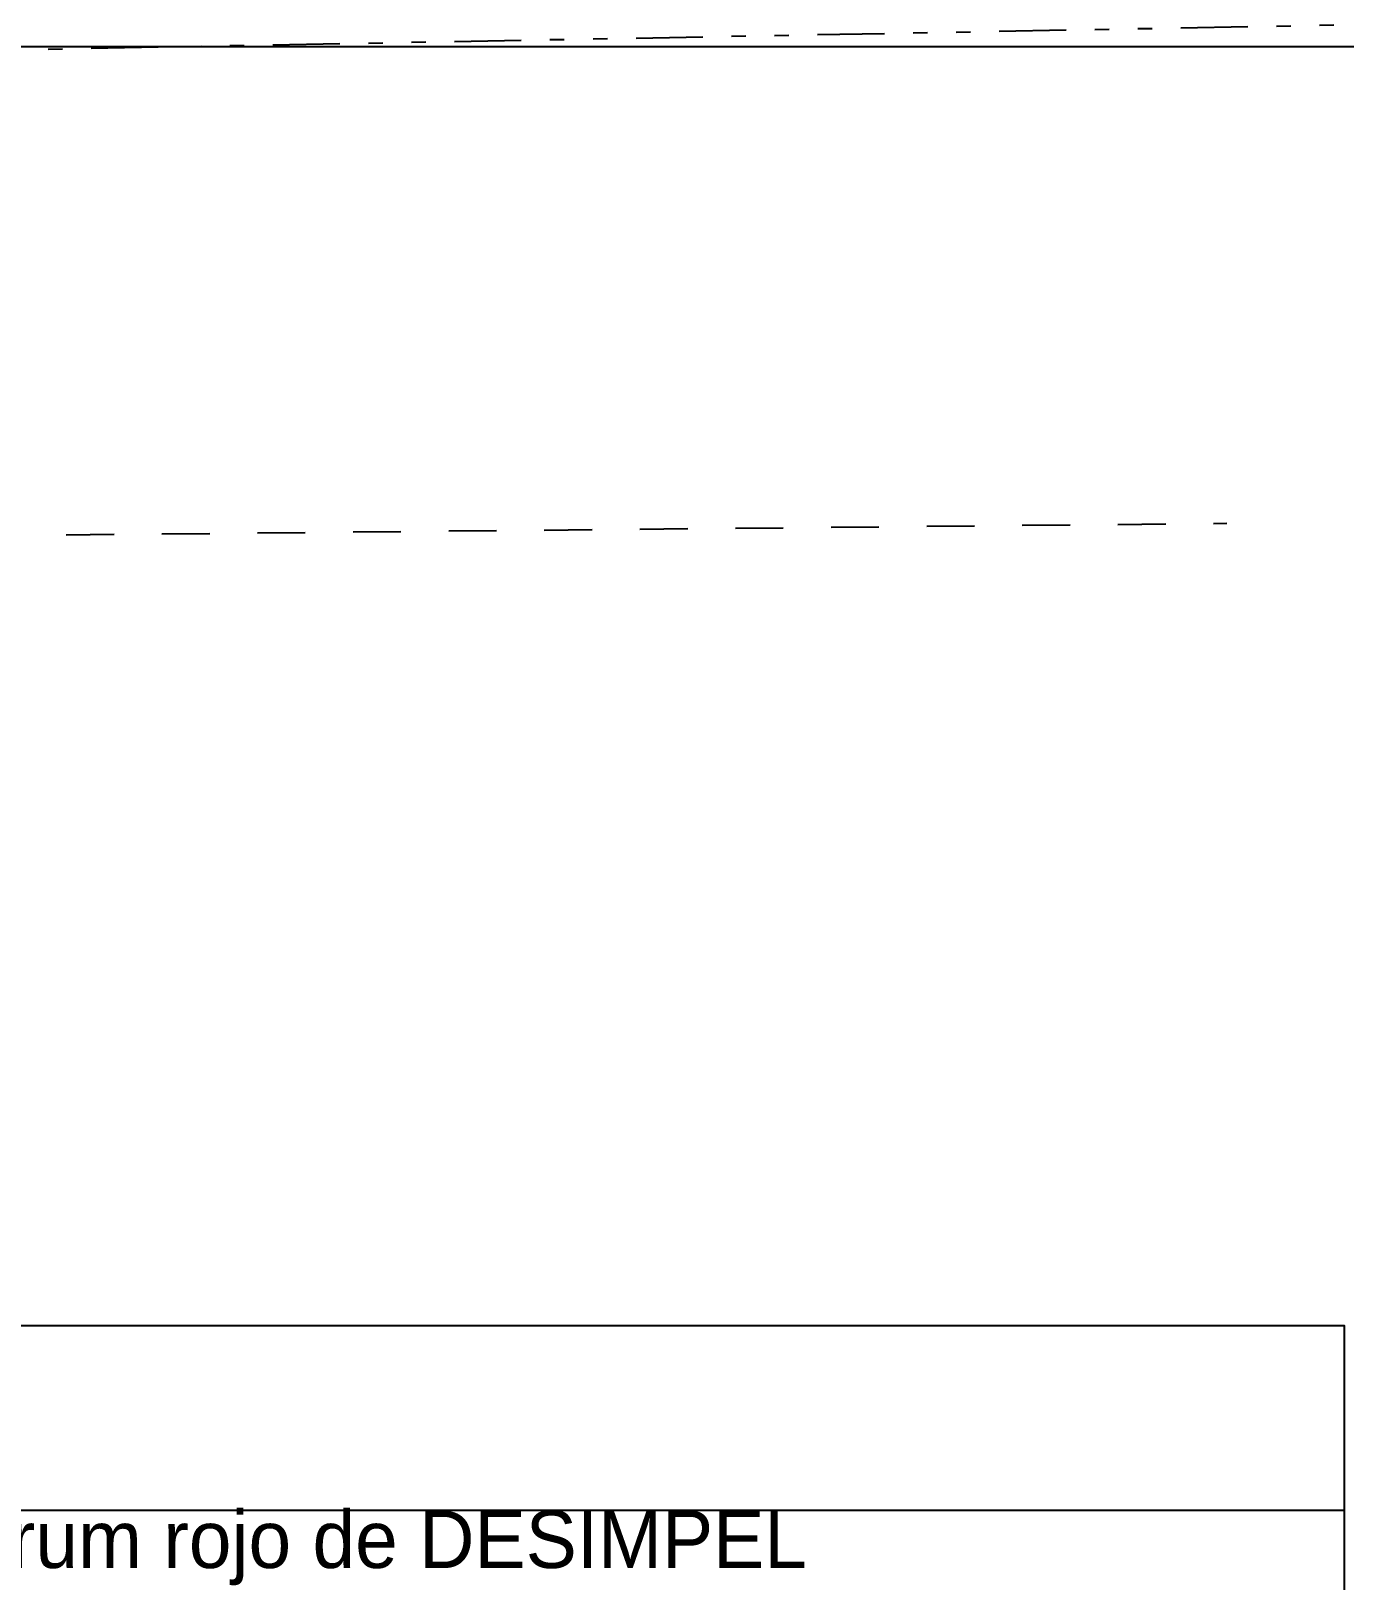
# Model space of a CAD drawing. Header units: millimetres. Extents: x -44462 to 306987, y -116160 to 12874.
# Drawn here: x -11525.4 to -11250.7, y -58182.8 to -57858.8 of the extents above; entities that cross this region are included whole.
import ezdxf

# ---------------------------------------------------------------- set-up
doc = ezdxf.new("R2010")
doc.units = ezdxf.units.MM
doc.linetypes.add('DCAD_Phantom', pattern=[38, 14, -6, 3, -6, 3, -6])
doc.linetypes.add('TRAIT_4', pattern=[20, 10, -10])
for name, color, linetype in [('BLANC', 7, 'Continuous'), ('D_______TX', 2, 'Continuous'), ('ROUGE', 1, 'Continuous'), ('TEXTE', 1, 'Continuous')]:
    doc.layers.add(name, color=color, linetype=linetype)
doc.styles.add('CENTURY GOTHIC', font='GOTHIC.TTF')

msp = doc.modelspace()

# ---------------------------------------------------------------- linework, layer by layer
at = {"layer": 'BLANC'}
msp.add_line((-11229.9, -57862.16), (-12489.57, -57862.16), dxfattribs=at)
at = {"layer": 'BLANC', "linetype": 'TRAIT_4'}
msp.add_line((-13057.92, -57979.52), (-11275.2, -57961.79), dxfattribs=at)
at = {"layer": 'D_______TX', "color": 8, "linetype": 'Continuous'}
for points in [[(-11832.04, -58129.55), (-11250.7, -58129.55), (-11250.7, -58168.27), (-11832.04, -58168.27)], [(-11711.17, -58129.55), (-11250.7, -58129.55), (-11250.7, -58365.09), (-11711.17, -58365.09)]]:
    msp.add_lwpolyline(points, close=True, dxfattribs=at)
at = {"layer": 'ROUGE', "linetype": 'DCAD_Phantom'}
msp.add_line((-11550.79, -57863.16), (-11229.94, -57857.16), dxfattribs=at)

# ---------------------------------------------------------------- texts
at = {"layer": 'TEXTE', "insert": (-11701.96, -58168.27), "char_height": 12, "width": 751.1492, "attachment_point": 1, "style": 'CENTURY GOTHIC'}
msp.add_mtext('-Parement en briques forum rojo de DESIMPEL\\P-Couverture en tuiles de béton gris anthracite\\P-Seuils en pierre bleue\\P-Châssis en PVC de couleur gris foncé ral:7016\\P-Vitrage clair  \\P-TD et gouttière en zinc\\P-Souche de cheminée en ardoise artificielle de couleur \\P gris anthracite\\P-Bardage en cèdre naturel', dxfattribs=at)

doc.saveas('drawing.dxf')
